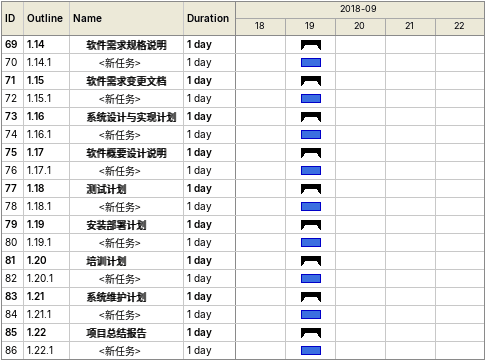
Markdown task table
| ID | WBS | Task | Duration | Start | Finish |
|---|---|---|---|---|---|
| 69 | 1.14 | **软件需求规格说明** | 1d | 2018-09-19 | 2018-09-19 |
| 70 | 1.14.1 | <新任务> | 1d | 2018-09-19 | 2018-09-19 |
| 71 | 1.15 | **软件需求变更文档** | 1d | 2018-09-19 | 2018-09-19 |
| 72 | 1.15.1 | <新任务> | 1d | 2018-09-19 | 2018-09-19 |
| 73 | 1.16 | **系统设计与实现计划** | 1d | 2018-09-19 | 2018-09-19 |
| 74 | 1.16.1 | <新任务> | 1d | 2018-09-19 | 2018-09-19 |
| 75 | 1.17 | **软件概要设计说明** | 1d | 2018-09-19 | 2018-09-19 |
| 76 | 1.17.1 | <新任务> | 1d | 2018-09-19 | 2018-09-19 |
| 77 | 1.18 | **测试计划** | 1d | 2018-09-19 | 2018-09-19 |
| 78 | 1.18.1 | <新任务> | 1d | 2018-09-19 | 2018-09-19 |
| 79 | 1.19 | **安装部署计划** | 1d | 2018-09-19 | 2018-09-19 |
| 80 | 1.19.1 | <新任务> | 1d | 2018-09-19 | 2018-09-19 |
| 81 | 1.20 | **培训计划** | 1d | 2018-09-19 | 2018-09-19 |
| 82 | 1.20.1 | <新任务> | 1d | 2018-09-19 | 2018-09-19 |
| 83 | 1.21 | **系统维护计划** | 1d | 2018-09-19 | 2018-09-19 |
| 84 | 1.21.1 | <新任务> | 1d | 2018-09-19 | 2018-09-19 |
| 85 | 1.22 | **项目总结报告** | 1d | 2018-09-19 | 2018-09-19 |
| 86 | 1.22.1 | <新任务> | 1d | 2018-09-19 | 2018-09-19 |
